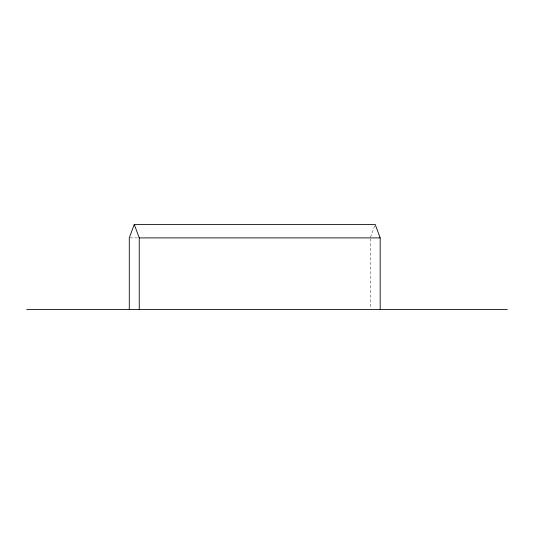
<?xml version="1.0" encoding="UTF-8"?>
<svg xmlns="http://www.w3.org/2000/svg" width="534" height="534" viewBox="0 0 534 534"><rect width="100%" height="100%" fill="white"/><g stroke="black" fill="none" stroke-linecap="round" stroke-linejoin="round"><path stroke-width="0.4" stroke-dasharray="2.67 2" d="M370.503 237.149L374.648 225.955M130.116 237.897L138.453 237.897M370.222 238.731L370.222 308.705"/><path stroke-width="0.8" d="M380.181 309.54L380.181 237.897L375.202 224.46L134.261 224.46L129.281 237.897L129.281 309.54M134.261 224.46L139.24 237.897L380.181 237.897M26.7 309.54L507.3 309.54M139.24 237.897L139.24 309.54"/></g></svg>
